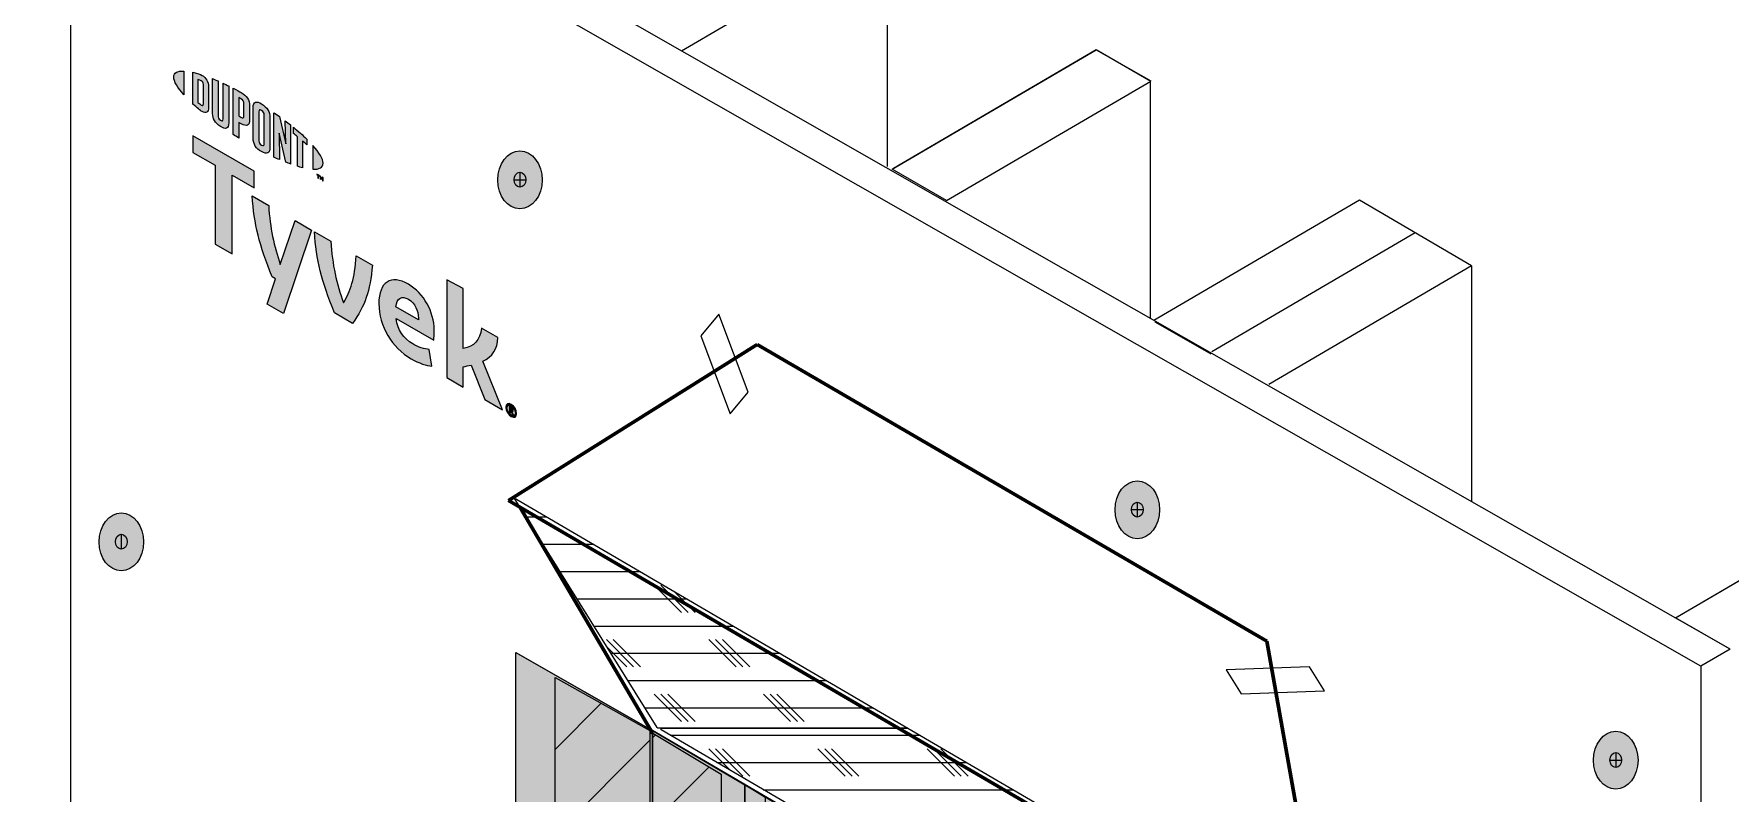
# Model space of a CAD drawing. Extents: x -1328 to 5679, y -4611 to 1603.
# Drawn here: x 374.8 to 654.5, y -1342.5 to -1217.3 of the extents above; entities that cross this region are included whole.
import ezdxf

# ---------------------------------------------------------------- set-up
doc = ezdxf.new("R2010")
doc.units = 0
doc.header["$MEASUREMENT"] = 0
doc.linetypes.add('AI-Linetype-22', pattern=[27.003948, 18.002632, -9.001316])
for name, color, linetype, lineweight in [('.ATI-HATCH', 7, 'Continuous', 0), ('G-ANNO-TTLB', 7, 'Continuous', 0), ('Layer 12', 7, 'Continuous', 0), ('TYVEK', 7, 'Continuous', 0), ('X-REF - TRACED', 7, 'Continuous', 0)]:
    doc.layers.add(name, color=color, linetype=linetype, lineweight=lineweight)
pattern_1 = [(45, (0, 0), (-7.071067, 7.07107), [])]

# ---------------------------------------------------------------- blocks, each defined once
blk = doc.blocks.new('Block_87')
at = {"layer": 'TYVEK', "true_color": 0x003b71, "transparency": 33554687}
h = blk.add_hatch(color=156, dxfattribs=at)
h.dxf.hatch_style = 2
edge = h.paths.add_edge_path()
edge.add_ellipse((454.95, -1241.35), major_axis=(0, 4.78), ratio=0.766948, start_angle=0, end_angle=360)
h = blk.add_hatch(color=156, dxfattribs=at)
h.dxf.hatch_style = 2
edge = h.paths.add_edge_path()
edge.add_ellipse((556.74, -1295.77), major_axis=(0, 4.78), ratio=0.766948, start_angle=0, end_angle=360)
h = blk.add_hatch(color=156, dxfattribs=at)
h.dxf.hatch_style = 2
edge = h.paths.add_edge_path()
edge.add_ellipse((389.23, -1301.08), major_axis=(0, 4.78), ratio=0.766948, start_angle=0, end_angle=360)
h = blk.add_hatch(color=156, dxfattribs=at)
h.dxf.hatch_style = 2
edge = h.paths.add_edge_path()
edge.add_ellipse((635.62, -1337.1), major_axis=(0, 4.78), ratio=0.766948, start_angle=0, end_angle=360)
at = {"layer": 'TYVEK', "color": 18, "lineweight": 25, "true_color": 0x080808}
for p, q in [((453.97, -1241.32), (455.92, -1241.32)), ((454.95, -1240.09), (454.95, -1242.56)), ((556.74, -1294.51), (556.74, -1296.97)), ((555.77, -1295.74), (557.71, -1295.74)), ((389.23, -1299.81), (389.23, -1302.28)), ((635.62, -1335.84), (635.62, -1338.31))]:
    blk.add_line(p, q, dxfattribs=at)
at = {"layer": 'TYVEK', "color": 18, "lineweight": 25, "true_color": 0x000000}
blk.add_line((634.64, -1337.07), (636.59, -1337.07), dxfattribs=at)
at = {"layer": 'TYVEK', "color": 33, "lineweight": 25, "true_color": 0xcc9966}
blk.add_lwpolyline([(635.1, -1332.74)], dxfattribs=at)
at = {"layer": 'TYVEK', "color": 18, "lineweight": 25, "true_color": 0x000000}
for centre, major_axis, ratio in [((454.95, -1241.35), (0, 4.78), 0.766948), ((556.74, -1295.77), (0, 4.78), 0.766948), ((389.23, -1301.08), (0, 4.78), 0.766948), ((635.62, -1337.1), (0, 4.78), 0.766948), ((635.62, -1337.07), (0, 1.23), 0.788846)]:
    blk.add_ellipse(centre, major_axis=major_axis, ratio=ratio, dxfattribs=at)
at = {"layer": 'TYVEK', "color": 18, "lineweight": 25, "true_color": 0x080808}
for centre in [(454.95, -1241.32), (556.74, -1295.74), (389.23, -1301.05)]:
    blk.add_ellipse(centre, major_axis=(0, 1.23), ratio=0.788846, dxfattribs=at)
blk = doc.blocks.new('Block_263')
at = {"layer": '.ATI-HATCH'}
for points, knots in [([(453.99, -1293.82), (453.99, -1293.82), (477.57, -1331.7), (477.57, -1331.7), (477.57, -1331.7), (477.71, -1331.78), (477.71, -1331.78), (477.71, -1331.78), (518.92, -1331.78), (518.92, -1331.78), (518.92, -1331.78), (453.99, -1293.82), (453.99, -1293.82)], [0, 0, 0, 0, 1, 1, 1, 2, 2, 2, 3, 3, 3, 4, 4, 4, 4]), ([(518.92, -1331.78), (518.92, -1331.78), (478.23, -1331.78), (478.23, -1331.78), (478.23, -1331.78), (478.23, -1332.09), (478.23, -1332.09), (478.23, -1332.09), (559.24, -1379.56), (559.24, -1379.56), (559.24, -1379.56), (559.82, -1379.56), (559.82, -1379.56), (559.82, -1379.56), (587.79, -1372.04), (587.79, -1372.04), (587.79, -1372.04), (518.92, -1331.78), (518.92, -1331.78)], [0, 0, 0, 0, 1, 1, 1, 2, 2, 2, 3, 3, 3, 4, 4, 4, 5, 5, 5, 6, 6, 6, 6])]:
    blk.add_open_spline(points, degree=3, knots=knots, dxfattribs=at)
at = {"layer": '.ATI-HATCH', "color": 8, "lineweight": 0, "true_color": 0x808080}
for points in [[(455.93, -1296.95), (455.93, -1296.95), (459.33, -1296.95), (459.33, -1296.95)], [(458.74, -1301.45), (458.74, -1301.45), (467.03, -1301.45), (467.03, -1301.45)], [(461.54, -1305.95), (461.54, -1305.95), (474.73, -1305.95), (474.73, -1305.95)], [(481.57, -1312.7), (481.57, -1312.7), (477.07, -1308.2), (477.07, -1308.2)], [(482.7, -1312.7), (482.7, -1312.7), (478.2, -1308.2), (478.2, -1308.2)], [(464.34, -1310.45), (464.34, -1310.45), (482.43, -1310.45), (482.43, -1310.45)], [(483.83, -1312.7), (483.83, -1312.7), (480.37, -1309.24), (480.37, -1309.24)], [(465.82, -1312.7), (465.82, -1312.7), (465.61, -1312.49), (465.61, -1312.49)], [(467.14, -1314.95), (467.14, -1314.95), (490.13, -1314.95), (490.13, -1314.95)], [(473.7, -1321.7), (473.7, -1321.7), (469.2, -1317.2), (469.2, -1317.2)], [(472.57, -1321.7), (472.57, -1321.7), (469.33, -1318.46), (469.33, -1318.46)], [(469.95, -1319.45), (469.95, -1319.45), (497.83, -1319.45), (497.83, -1319.45)], [(474.82, -1321.7), (474.82, -1321.7), (470.32, -1317.2), (470.32, -1317.2)], [(490.58, -1321.7), (490.58, -1321.7), (486.08, -1317.2), (486.08, -1317.2)], [(491.7, -1321.7), (491.7, -1321.7), (487.2, -1317.2), (487.2, -1317.2)], [(492.83, -1321.7), (492.83, -1321.7), (488.33, -1317.2), (488.33, -1317.2)], [(472.75, -1323.95), (472.75, -1323.95), (505.53, -1323.95), (505.53, -1323.95)], [(481.57, -1330.7), (481.57, -1330.7), (477.07, -1326.2), (477.07, -1326.2)], [(482.7, -1330.7), (482.7, -1330.7), (478.2, -1326.2), (478.2, -1326.2)], [(483.83, -1330.7), (483.83, -1330.7), (479.32, -1326.2), (479.32, -1326.2)], [(499.58, -1330.7), (499.58, -1330.7), (495.08, -1326.2), (495.08, -1326.2)], [(500.7, -1330.7), (500.7, -1330.7), (496.2, -1326.2), (496.2, -1326.2)], [(501.83, -1330.7), (501.83, -1330.7), (497.33, -1326.2), (497.33, -1326.2)], [(475.55, -1328.45), (475.55, -1328.45), (513.23, -1328.45), (513.23, -1328.45)], [(479.72, -1332.95), (479.72, -1332.95), (520.93, -1332.95), (520.93, -1332.95)], [(489.64, -1338.77), (489.64, -1338.77), (486.08, -1335.2), (486.08, -1335.2)], [(491.7, -1339.71), (491.7, -1339.71), (487.2, -1335.2), (487.2, -1335.2)], [(492.83, -1339.71), (492.83, -1339.71), (488.33, -1335.2), (488.33, -1335.2)], [(508.58, -1339.71), (508.58, -1339.71), (504.08, -1335.2), (504.08, -1335.2)], [(509.7, -1339.71), (509.7, -1339.71), (505.2, -1335.2), (505.2, -1335.2)], [(510.83, -1339.71), (510.83, -1339.71), (506.33, -1335.2), (506.33, -1335.2)], [(526.58, -1339.71), (526.58, -1339.71), (522.08, -1335.2), (522.08, -1335.2)], [(527.71, -1339.71), (527.71, -1339.71), (523.21, -1335.2), (523.21, -1335.2)], [(528.83, -1339.71), (528.83, -1339.71), (524.33, -1335.2), (524.33, -1335.2)], [(487.4, -1337.46), (487.4, -1337.46), (528.63, -1337.46), (528.63, -1337.46)], [(495.07, -1341.96), (495.07, -1341.96), (536.33, -1341.96), (536.33, -1341.96)], [(517.58, -1348.71), (517.58, -1348.71), (513.08, -1344.21), (513.08, -1344.21)], [(518.71, -1348.71), (518.71, -1348.71), (514.2, -1344.21), (514.2, -1344.21)], [(519.83, -1348.71), (519.83, -1348.71), (515.33, -1344.21), (515.33, -1344.21)], [(535.58, -1348.71), (535.58, -1348.71), (531.08, -1344.21), (531.08, -1344.21)], [(536.71, -1348.71), (536.71, -1348.71), (532.21, -1344.21), (532.21, -1344.21)], [(537.83, -1348.71), (537.83, -1348.71), (533.33, -1344.21), (533.33, -1344.21)], [(502.75, -1346.46), (502.75, -1346.46), (544.03, -1346.46), (544.03, -1346.46)], [(510.43, -1350.96), (510.43, -1350.96), (551.73, -1350.96), (551.73, -1350.96)], [(526.58, -1357.71), (526.58, -1357.71), (522.08, -1353.21), (522.08, -1353.21)], [(527.71, -1357.71), (527.71, -1357.71), (523.21, -1353.21), (523.21, -1353.21)], [(528.83, -1357.71), (528.83, -1357.71), (524.33, -1353.21), (524.33, -1353.21)], [(544.58, -1357.71), (544.58, -1357.71), (540.08, -1353.21), (540.08, -1353.21)], [(545.71, -1357.71), (545.71, -1357.71), (541.21, -1353.21), (541.21, -1353.21)], [(546.83, -1357.71), (546.83, -1357.71), (542.33, -1353.21), (542.33, -1353.21)], [(518.11, -1355.46), (518.11, -1355.46), (559.43, -1355.46), (559.43, -1355.46)], [(562.59, -1357.71), (562.59, -1357.71), (561.62, -1356.74), (561.62, -1356.74)], [(525.79, -1359.96), (525.79, -1359.96), (567.12, -1359.96), (567.12, -1359.96)], [(533.13, -1364.26), (533.13, -1364.26), (531.08, -1362.21), (531.08, -1362.21)], [(535.85, -1365.85), (535.85, -1365.85), (532.21, -1362.21), (532.21, -1362.21)], [(537.83, -1366.71), (537.83, -1366.71), (533.33, -1362.21), (533.33, -1362.21)], [(533.47, -1364.46), (533.47, -1364.46), (574.82, -1364.46), (574.82, -1364.46)], [(553.59, -1366.71), (553.59, -1366.71), (549.08, -1362.21), (549.08, -1362.21)], [(554.71, -1366.71), (554.71, -1366.71), (550.21, -1362.21), (550.21, -1362.21)], [(555.84, -1366.71), (555.84, -1366.71), (551.34, -1362.21), (551.34, -1362.21)], [(571.59, -1366.71), (571.59, -1366.71), (567.09, -1362.21), (567.09, -1362.21)], [(572.71, -1366.71), (572.71, -1366.71), (568.21, -1362.21), (568.21, -1362.21)], [(573.84, -1366.71), (573.84, -1366.71), (569.34, -1362.21), (569.34, -1362.21)], [(541.15, -1368.96), (541.15, -1368.96), (582.52, -1368.96), (582.52, -1368.96)], [(562.59, -1375.71), (562.59, -1375.71), (558.09, -1371.21), (558.09, -1371.21)], [(563.71, -1375.71), (563.71, -1375.71), (559.21, -1371.21), (559.21, -1371.21)], [(564.84, -1375.71), (564.84, -1375.71), (560.34, -1371.21), (560.34, -1371.21)], [(579.22, -1374.34), (579.22, -1374.34), (576.09, -1371.21), (576.09, -1371.21)], [(580.11, -1374.11), (580.11, -1374.11), (577.21, -1371.21), (577.21, -1371.21)], [(581, -1373.87), (581, -1373.87), (578.34, -1371.21), (578.34, -1371.21)], [(548.83, -1373.46), (548.83, -1373.46), (582.51, -1373.46), (582.51, -1373.46)], [(556.51, -1377.96), (556.51, -1377.96), (565.76, -1377.96), (565.76, -1377.96)]]:
    blk.add_open_spline(points, degree=3, dxfattribs=at)
blk = doc.blocks.new('Block_478')
at = {"layer": 'X-REF - TRACED', "true_color": 0x848484, "transparency": 33554687}
h = blk.add_hatch(color=252, dxfattribs=at)
h.dxf.hatch_style = 2
edge = h.paths.add_edge_path()
edge.add_spline(control_points=[(397.88, -1224.37), (397.88, -1225.09), (398.49, -1226.12), (399.56, -1227.32), (399.56, -1227.32), (399.56, -1223.38), (399.56, -1223.38), (398.49, -1223.34), (397.88, -1223.66), (397.88, -1224.37)], knot_values=[0, 0, 0, 0, 1, 1, 1, 2, 2, 2, 3, 3, 3, 3], degree=3, periodic=0)
h = blk.add_hatch(color=252, dxfattribs=at)
h.dxf.hatch_style = 2
edge = h.paths.add_edge_path()
edge.add_spline(control_points=[(402.76, -1228.8), (402.76, -1229.11), (402.6, -1229.11), (402.42, -1229.01), (402.27, -1228.92), (402.04, -1228.73), (401.85, -1228.56), (401.85, -1228.56), (401.85, -1224.79), (401.85, -1224.79), (402.04, -1224.84), (402.27, -1224.91), (402.42, -1225), (402.6, -1225.11), (402.76, -1225.3), (402.76, -1225.6), (402.76, -1225.6), (402.76, -1228.8), (402.76, -1228.8)], knot_values=[0, 0, 0, 0, 1, 1, 1, 2, 2, 2, 3, 3, 3, 4, 4, 4, 5, 5, 5, 6, 6, 6, 6], degree=3, periodic=0)
edge = h.paths.add_edge_path()
edge.add_spline(control_points=[(402.54, -1224.09), (402.24, -1223.91), (401.81, -1223.77), (401.03, -1223.59), (401.03, -1223.59), (401.03, -1228.82), (401.03, -1228.82), (401.72, -1229.45), (402.24, -1229.89), (402.54, -1230.06), (403.23, -1230.46), (403.61, -1230.2), (403.61, -1229.43), (403.61, -1229.43), (403.61, -1225.96), (403.61, -1225.96), (403.61, -1225.19), (403.23, -1224.48), (402.54, -1224.09)], knot_values=[0, 0, 0, 0, 1, 1, 1, 2, 2, 2, 3, 3, 3, 4, 4, 4, 5, 5, 5, 6, 6, 6, 6], degree=3, periodic=0)
h = blk.add_hatch(color=252, dxfattribs=at)
h.dxf.hatch_style = 2
edge = h.paths.add_edge_path()
edge.add_spline(control_points=[(406.01, -1231.29), (406.01, -1231.59), (405.92, -1231.73), (405.59, -1231.49), (405.26, -1231.26), (405.18, -1231.05), (405.18, -1230.7), (405.18, -1230.7), (405.18, -1225.01), (405.18, -1225.01), (404.96, -1224.91), (404.48, -1224.71), (404.28, -1224.63), (404.28, -1224.63), (404.28, -1230.38), (404.28, -1230.38), (404.28, -1231.3), (404.67, -1231.88), (405.59, -1232.53), (406.43, -1233.13), (406.94, -1232.94), (406.94, -1231.92), (406.94, -1231.92), (406.94, -1225.84), (406.94, -1225.84), (406.77, -1225.75), (406.19, -1225.48), (406.01, -1225.39), (406.01, -1225.39), (406.01, -1231.29), (406.01, -1231.29)], knot_values=[0, 0, 0, 0, 1, 1, 1, 2, 2, 2, 3, 3, 3, 4, 4, 4, 5, 5, 5, 6, 6, 6, 7, 7, 7, 8, 8, 8, 9, 9, 9, 10, 10, 10, 10], degree=3, periodic=0)
h = blk.add_hatch(color=252, dxfattribs=at)
h.dxf.hatch_style = 2
edge = h.paths.add_edge_path()
edge.add_spline(control_points=[(409.43, -1230.76), (409.43, -1231.09), (409.32, -1231.2), (408.94, -1230.98), (408.94, -1230.98), (408.61, -1230.79), (408.61, -1230.79), (408.61, -1230.79), (408.61, -1227.77), (408.61, -1227.77), (408.76, -1227.85), (408.84, -1227.89), (408.93, -1227.94), (409.34, -1228.18), (409.43, -1228.41), (409.43, -1228.75), (409.43, -1228.75), (409.43, -1230.76), (409.43, -1230.76)], knot_values=[0, 0, 0, 0, 1, 1, 1, 2, 2, 2, 3, 3, 3, 4, 4, 4, 5, 5, 5, 6, 6, 6, 6], degree=3, periodic=0)
edge = h.paths.add_edge_path()
edge.add_spline(control_points=[(408.98, -1226.91), (408.82, -1226.81), (408.22, -1226.49), (407.68, -1226.21), (407.68, -1226.21), (407.68, -1233.87), (407.68, -1233.87), (407.86, -1233.99), (408.35, -1234.3), (408.61, -1234.46), (408.61, -1234.46), (408.61, -1231.86), (408.61, -1231.86), (408.61, -1231.86), (408.98, -1232.07), (408.98, -1232.07), (409.96, -1232.63), (410.37, -1232.36), (410.37, -1231.39), (410.37, -1231.39), (410.37, -1229.14), (410.37, -1229.14), (410.37, -1228.18), (409.91, -1227.44), (408.98, -1226.91)], knot_values=[0, 0, 0, 0, 1, 1, 1, 2, 2, 2, 3, 3, 3, 4, 4, 4, 5, 5, 5, 6, 6, 6, 7, 7, 7, 8, 8, 8, 8], degree=3, periodic=0)
h = blk.add_hatch(color=252, dxfattribs=at)
h.dxf.hatch_style = 2
edge = h.paths.add_edge_path()
edge.add_spline(control_points=[(412.78, -1235.37), (412.78, -1235.67), (412.69, -1235.78), (412.36, -1235.6), (412.01, -1235.41), (411.92, -1235.19), (411.92, -1234.88), (411.92, -1234.88), (411.92, -1230.11), (411.92, -1230.11), (411.92, -1229.79), (412.01, -1229.67), (412.36, -1229.88), (412.69, -1230.08), (412.78, -1230.3), (412.78, -1230.6), (412.78, -1230.6), (412.78, -1235.37), (412.78, -1235.37)], knot_values=[0, 0, 0, 0, 1, 1, 1, 2, 2, 2, 3, 3, 3, 4, 4, 4, 5, 5, 5, 6, 6, 6, 6], degree=3, periodic=0)
edge = h.paths.add_edge_path()
edge.add_spline(control_points=[(412.36, -1228.81), (411.49, -1228.26), (410.97, -1228.4), (410.97, -1229.41), (410.97, -1229.41), (410.97, -1234.42), (410.97, -1234.42), (410.97, -1235.48), (411.44, -1236.19), (412.36, -1236.67), (413.25, -1237.15), (413.72, -1237.03), (413.72, -1235.9), (413.72, -1235.9), (413.72, -1231.12), (413.72, -1231.12), (413.72, -1230.04), (413.3, -1229.41), (412.36, -1228.81)], knot_values=[0, 0, 0, 0, 1, 1, 1, 2, 2, 2, 3, 3, 3, 4, 4, 4, 5, 5, 5, 6, 6, 6, 6], degree=3, periodic=0)
h = blk.add_hatch(color=252, dxfattribs=at)
h.dxf.hatch_style = 2
edge = h.paths.add_edge_path()
edge.add_spline(control_points=[(416.33, -1235.37), (416.33, -1235.37), (415.29, -1230.88), (415.29, -1230.88), (415, -1230.67), (414.66, -1230.43), (414.4, -1230.25), (414.4, -1230.25), (414.4, -1237.59), (414.4, -1237.59), (414.58, -1237.68), (415.06, -1237.89), (415.3, -1238), (415.3, -1238), (415.23, -1233.63), (415.23, -1233.63), (415.23, -1233.63), (416.33, -1238.42), (416.33, -1238.42), (416.56, -1238.51), (416.9, -1238.64), (417.13, -1238.72), (417.13, -1238.72), (417.13, -1232.27), (417.13, -1232.27), (416.89, -1232.08), (416.47, -1231.75), (416.26, -1231.6), (416.26, -1231.6), (416.33, -1235.37), (416.33, -1235.37)], knot_values=[0, 0, 0, 0, 1, 1, 1, 2, 2, 2, 3, 3, 3, 4, 4, 4, 5, 5, 5, 6, 6, 6, 7, 7, 7, 8, 8, 8, 9, 9, 9, 10, 10, 10, 10], degree=3, periodic=0)
h = blk.add_hatch(color=252, dxfattribs=at)
h.dxf.hatch_style = 2
edge = h.paths.add_edge_path()
edge.add_spline(control_points=[(417.59, -1233.67), (417.82, -1233.85), (418.05, -1234.03), (418.28, -1234.22), (418.28, -1234.22), (418.28, -1239.1), (418.28, -1239.1), (418.48, -1239.16), (418.86, -1239.27), (419.12, -1239.33), (419.12, -1239.33), (419.12, -1234.93), (419.12, -1234.93), (419.36, -1235.15), (419.59, -1235.35), (419.8, -1235.54), (419.8, -1235.54), (419.8, -1234.6), (419.8, -1234.6), (419.14, -1233.95), (418.42, -1233.32), (417.59, -1232.64), (417.59, -1232.64), (417.59, -1233.67), (417.59, -1233.67)], knot_values=[0, 0, 0, 0, 1, 1, 1, 2, 2, 2, 3, 3, 3, 4, 4, 4, 5, 5, 5, 6, 6, 6, 7, 7, 7, 8, 8, 8, 8], degree=3, periodic=0)
h = blk.add_hatch(color=252, dxfattribs=at)
h.dxf.hatch_style = 2
edge = h.paths.add_edge_path()
edge.add_spline(control_points=[(422.49, -1238.58), (422.49, -1239.3), (421.87, -1239.62), (420.81, -1239.59), (420.81, -1239.59), (420.81, -1235.65), (420.81, -1235.65), (421.87, -1236.84), (422.49, -1237.86), (422.49, -1238.58)], knot_values=[0, 0, 0, 0, 1, 1, 1, 2, 2, 2, 3, 3, 3, 3], degree=3, periodic=0)
h = blk.add_hatch(color=252, dxfattribs=at)
h.dxf.hatch_style = 2
edge = h.paths.add_edge_path()
edge.add_spline(control_points=[(421.99, -1240.66), (421.99, -1240.66), (422.09, -1240.72), (422.09, -1240.72), (422.09, -1240.72), (422.24, -1241.08), (422.24, -1241.08), (422.24, -1241.08), (422.39, -1240.9), (422.39, -1240.9), (422.39, -1240.9), (422.49, -1240.95), (422.49, -1240.95), (422.49, -1240.95), (422.49, -1241.52), (422.49, -1241.52), (422.49, -1241.52), (422.39, -1241.47), (422.39, -1241.47), (422.39, -1241.47), (422.39, -1241.06), (422.39, -1241.06), (422.39, -1241.06), (422.24, -1241.25), (422.24, -1241.25), (422.24, -1241.25), (422.23, -1241.24), (422.23, -1241.24), (422.23, -1241.24), (422.08, -1240.88), (422.08, -1240.88), (422.08, -1240.88), (422.08, -1241.29), (422.08, -1241.29), (422.08, -1241.29), (421.99, -1241.23), (421.99, -1241.23), (421.99, -1241.23), (421.99, -1240.66), (421.99, -1240.66)], knot_values=[0, 0, 0, 0, 1, 1, 1, 2, 2, 2, 3, 3, 3, 4, 4, 4, 5, 5, 5, 6, 6, 6, 7, 7, 7, 8, 8, 8, 9, 9, 9, 10, 10, 10, 11, 11, 11, 12, 12, 12, 13, 13, 13, 13], degree=3, periodic=0)
edge = h.paths.add_edge_path()
edge.add_spline(control_points=[(421.63, -1240.56), (421.63, -1240.56), (421.48, -1240.47), (421.48, -1240.47), (421.48, -1240.47), (421.48, -1240.37), (421.48, -1240.37), (421.48, -1240.37), (421.88, -1240.6), (421.88, -1240.6), (421.88, -1240.6), (421.88, -1240.7), (421.88, -1240.7), (421.88, -1240.7), (421.73, -1240.61), (421.73, -1240.61), (421.73, -1240.61), (421.73, -1241.08), (421.73, -1241.08), (421.73, -1241.08), (421.63, -1241.03), (421.63, -1241.03), (421.63, -1241.03), (421.63, -1240.56), (421.63, -1240.56)], knot_values=[0, 0, 0, 0, 1, 1, 1, 2, 2, 2, 3, 3, 3, 4, 4, 4, 5, 5, 5, 6, 6, 6, 7, 7, 7, 8, 8, 8, 8], degree=3, periodic=0)
at = {"layer": 'X-REF - TRACED'}
for points, knots in [([(397.88, -1224.37), (397.88, -1225.09), (398.49, -1226.12), (399.56, -1227.32), (399.56, -1227.32), (399.56, -1223.38), (399.56, -1223.38), (398.49, -1223.34), (397.88, -1223.66), (397.88, -1224.37)], [0, 0, 0, 0, 1, 1, 1, 2, 2, 2, 3, 3, 3, 3]), ([(402.54, -1224.09), (402.24, -1223.91), (401.81, -1223.77), (401.03, -1223.59), (401.03, -1223.59), (401.03, -1228.82), (401.03, -1228.82), (401.72, -1229.45), (402.24, -1229.89), (402.54, -1230.06), (403.23, -1230.46), (403.61, -1230.2), (403.61, -1229.43), (403.61, -1229.43), (403.61, -1225.96), (403.61, -1225.96), (403.61, -1225.19), (403.23, -1224.48), (402.54, -1224.09)], [0, 0, 0, 0, 1, 1, 1, 2, 2, 2, 3, 3, 3, 4, 4, 4, 5, 5, 5, 6, 6, 6, 6]), ([(402.76, -1228.8), (402.76, -1229.11), (402.6, -1229.11), (402.42, -1229.01), (402.27, -1228.92), (402.04, -1228.73), (401.85, -1228.56), (401.85, -1228.56), (401.85, -1224.79), (401.85, -1224.79), (402.04, -1224.84), (402.27, -1224.91), (402.42, -1225), (402.6, -1225.11), (402.76, -1225.3), (402.76, -1225.6), (402.76, -1225.6), (402.76, -1228.8), (402.76, -1228.8)], [0, 0, 0, 0, 1, 1, 1, 2, 2, 2, 3, 3, 3, 4, 4, 4, 5, 5, 5, 6, 6, 6, 6]), ([(406.01, -1231.29), (406.01, -1231.59), (405.92, -1231.73), (405.59, -1231.49), (405.26, -1231.26), (405.18, -1231.05), (405.18, -1230.7), (405.18, -1230.7), (405.18, -1225.01), (405.18, -1225.01), (404.96, -1224.91), (404.48, -1224.71), (404.28, -1224.63), (404.28, -1224.63), (404.28, -1230.38), (404.28, -1230.38), (404.28, -1231.3), (404.67, -1231.88), (405.59, -1232.53), (406.43, -1233.13), (406.94, -1232.94), (406.94, -1231.92), (406.94, -1231.92), (406.94, -1225.84), (406.94, -1225.84), (406.77, -1225.75), (406.19, -1225.48), (406.01, -1225.39), (406.01, -1225.39), (406.01, -1231.29), (406.01, -1231.29)], [0, 0, 0, 0, 1, 1, 1, 2, 2, 2, 3, 3, 3, 4, 4, 4, 5, 5, 5, 6, 6, 6, 7, 7, 7, 8, 8, 8, 9, 9, 9, 10, 10, 10, 10]), ([(408.98, -1226.91), (408.82, -1226.81), (408.22, -1226.49), (407.68, -1226.21), (407.68, -1226.21), (407.68, -1233.87), (407.68, -1233.87), (407.86, -1233.99), (408.35, -1234.3), (408.61, -1234.46), (408.61, -1234.46), (408.61, -1231.86), (408.61, -1231.86), (408.61, -1231.86), (408.98, -1232.07), (408.98, -1232.07), (409.96, -1232.63), (410.37, -1232.36), (410.37, -1231.39), (410.37, -1231.39), (410.37, -1229.14), (410.37, -1229.14), (410.37, -1228.18), (409.91, -1227.44), (408.98, -1226.91)], [0, 0, 0, 0, 1, 1, 1, 2, 2, 2, 3, 3, 3, 4, 4, 4, 5, 5, 5, 6, 6, 6, 7, 7, 7, 8, 8, 8, 8]), ([(409.43, -1230.76), (409.43, -1231.09), (409.32, -1231.2), (408.94, -1230.98), (408.94, -1230.98), (408.61, -1230.79), (408.61, -1230.79), (408.61, -1230.79), (408.61, -1227.77), (408.61, -1227.77), (408.76, -1227.85), (408.84, -1227.89), (408.93, -1227.94), (409.34, -1228.18), (409.43, -1228.41), (409.43, -1228.75), (409.43, -1228.75), (409.43, -1230.76), (409.43, -1230.76)], [0, 0, 0, 0, 1, 1, 1, 2, 2, 2, 3, 3, 3, 4, 4, 4, 5, 5, 5, 6, 6, 6, 6]), ([(412.36, -1228.81), (411.49, -1228.26), (410.97, -1228.4), (410.97, -1229.41), (410.97, -1229.41), (410.97, -1234.42), (410.97, -1234.42), (410.97, -1235.48), (411.44, -1236.19), (412.36, -1236.67), (413.25, -1237.15), (413.72, -1237.03), (413.72, -1235.9), (413.72, -1235.9), (413.72, -1231.12), (413.72, -1231.12), (413.72, -1230.04), (413.3, -1229.41), (412.36, -1228.81)], [0, 0, 0, 0, 1, 1, 1, 2, 2, 2, 3, 3, 3, 4, 4, 4, 5, 5, 5, 6, 6, 6, 6]), ([(412.78, -1235.37), (412.78, -1235.67), (412.69, -1235.78), (412.36, -1235.6), (412.01, -1235.41), (411.92, -1235.19), (411.92, -1234.88), (411.92, -1234.88), (411.92, -1230.11), (411.92, -1230.11), (411.92, -1229.79), (412.01, -1229.67), (412.36, -1229.88), (412.69, -1230.08), (412.78, -1230.3), (412.78, -1230.6), (412.78, -1230.6), (412.78, -1235.37), (412.78, -1235.37)], [0, 0, 0, 0, 1, 1, 1, 2, 2, 2, 3, 3, 3, 4, 4, 4, 5, 5, 5, 6, 6, 6, 6]), ([(416.33, -1235.37), (416.33, -1235.37), (415.29, -1230.88), (415.29, -1230.88), (415, -1230.67), (414.66, -1230.43), (414.4, -1230.25), (414.4, -1230.25), (414.4, -1237.59), (414.4, -1237.59), (414.58, -1237.68), (415.06, -1237.89), (415.3, -1238), (415.3, -1238), (415.23, -1233.63), (415.23, -1233.63), (415.23, -1233.63), (416.33, -1238.42), (416.33, -1238.42), (416.56, -1238.51), (416.9, -1238.64), (417.13, -1238.72), (417.13, -1238.72), (417.13, -1232.27), (417.13, -1232.27), (416.89, -1232.08), (416.47, -1231.75), (416.26, -1231.6), (416.26, -1231.6), (416.33, -1235.37), (416.33, -1235.37)], [0, 0, 0, 0, 1, 1, 1, 2, 2, 2, 3, 3, 3, 4, 4, 4, 5, 5, 5, 6, 6, 6, 7, 7, 7, 8, 8, 8, 9, 9, 9, 10, 10, 10, 10]), ([(417.59, -1233.67), (417.82, -1233.85), (418.05, -1234.03), (418.28, -1234.22), (418.28, -1234.22), (418.28, -1239.1), (418.28, -1239.1), (418.48, -1239.16), (418.86, -1239.27), (419.12, -1239.33), (419.12, -1239.33), (419.12, -1234.93), (419.12, -1234.93), (419.36, -1235.15), (419.59, -1235.35), (419.8, -1235.54), (419.8, -1235.54), (419.8, -1234.6), (419.8, -1234.6), (419.14, -1233.95), (418.42, -1233.32), (417.59, -1232.64), (417.59, -1232.64), (417.59, -1233.67), (417.59, -1233.67)], [0, 0, 0, 0, 1, 1, 1, 2, 2, 2, 3, 3, 3, 4, 4, 4, 5, 5, 5, 6, 6, 6, 7, 7, 7, 8, 8, 8, 8]), ([(422.49, -1238.58), (422.49, -1239.3), (421.87, -1239.62), (420.81, -1239.59), (420.81, -1239.59), (420.81, -1235.65), (420.81, -1235.65), (421.87, -1236.84), (422.49, -1237.86), (422.49, -1238.58)], [0, 0, 0, 0, 1, 1, 1, 2, 2, 2, 3, 3, 3, 3]), ([(421.63, -1240.56), (421.63, -1240.56), (421.48, -1240.47), (421.48, -1240.47), (421.48, -1240.47), (421.48, -1240.37), (421.48, -1240.37), (421.48, -1240.37), (421.88, -1240.6), (421.88, -1240.6), (421.88, -1240.6), (421.88, -1240.7), (421.88, -1240.7), (421.88, -1240.7), (421.73, -1240.61), (421.73, -1240.61), (421.73, -1240.61), (421.73, -1241.08), (421.73, -1241.08), (421.73, -1241.08), (421.63, -1241.03), (421.63, -1241.03), (421.63, -1241.03), (421.63, -1240.56), (421.63, -1240.56)], [0, 0, 0, 0, 1, 1, 1, 2, 2, 2, 3, 3, 3, 4, 4, 4, 5, 5, 5, 6, 6, 6, 7, 7, 7, 8, 8, 8, 8]), ([(421.99, -1240.66), (421.99, -1240.66), (422.09, -1240.72), (422.09, -1240.72), (422.09, -1240.72), (422.24, -1241.08), (422.24, -1241.08), (422.24, -1241.08), (422.39, -1240.9), (422.39, -1240.9), (422.39, -1240.9), (422.49, -1240.95), (422.49, -1240.95), (422.49, -1240.95), (422.49, -1241.52), (422.49, -1241.52), (422.49, -1241.52), (422.39, -1241.47), (422.39, -1241.47), (422.39, -1241.47), (422.39, -1241.06), (422.39, -1241.06), (422.39, -1241.06), (422.24, -1241.25), (422.24, -1241.25), (422.24, -1241.25), (422.23, -1241.24), (422.23, -1241.24), (422.23, -1241.24), (422.08, -1240.88), (422.08, -1240.88), (422.08, -1240.88), (422.08, -1241.29), (422.08, -1241.29), (422.08, -1241.29), (421.99, -1241.23), (421.99, -1241.23), (421.99, -1241.23), (421.99, -1240.66), (421.99, -1240.66)], [0, 0, 0, 0, 1, 1, 1, 2, 2, 2, 3, 3, 3, 4, 4, 4, 5, 5, 5, 6, 6, 6, 7, 7, 7, 8, 8, 8, 9, 9, 9, 10, 10, 10, 11, 11, 11, 12, 12, 12, 13, 13, 13, 13])]:
    blk.add_open_spline(points, degree=3, knots=knots, dxfattribs=at)
blk = doc.blocks.new('Block_482')
at = {"layer": 'X-REF - TRACED', "true_color": 0x848484, "transparency": 33554687}
h = blk.add_hatch(color=252, dxfattribs=at)
h.dxf.hatch_style = 2
h.paths.add_polyline_path([(411.14, -1239.91), (401.03, -1234.07), (401.03, -1236.82), (404.68, -1238.92), (404.68, -1251.92), (407.49, -1253.54), (407.49, -1240.54), (411.14, -1242.65)])
h = blk.add_hatch(color=252, dxfattribs=at)
h.dxf.hatch_style = 2
edge = h.paths.add_edge_path()
edge.add_spline(control_points=[(427.93, -1253.85), (427.75, -1257.59), (427, -1259.77), (425.85, -1261.64), (424.73, -1258.46), (424, -1255.43), (423.79, -1251.46), (423.79, -1251.46), (421.06, -1249.89), (421.06, -1249.89), (421.36, -1254.58), (422.24, -1257.99), (424.36, -1263.28), (424.36, -1263.28), (427.36, -1265.01), (427.36, -1265.01), (429.4, -1262.12), (430.24, -1259.71), (430.63, -1255.41), (430.63, -1255.41), (427.93, -1253.85), (427.93, -1253.85)], knot_values=[0, 0, 0, 0, 1, 1, 1, 2, 2, 2, 3, 3, 3, 4, 4, 4, 5, 5, 5, 6, 6, 6, 7, 7, 7, 7], degree=3, periodic=0)
h = blk.add_hatch(color=252, dxfattribs=at)
h.dxf.hatch_style = 2
edge = h.paths.add_edge_path()
edge.add_spline(control_points=[(434.5, -1262.3), (434.5, -1262.3), (438.22, -1264.45), (438.22, -1264.45), (438.22, -1264.45), (438.22, -1264.18), (438.22, -1264.18), (438.22, -1262.92), (437.63, -1261.66), (436.56, -1261.04), (435.42, -1260.38), (434.67, -1260.87), (434.5, -1262.3)], knot_values=[0, 0, 0, 0, 1, 1, 1, 2, 2, 2, 3, 3, 3, 4, 4, 4, 4], degree=3, periodic=0)
edge = h.paths.add_edge_path()
edge.add_spline(control_points=[(440.44, -1272.07), (439.58, -1272.02), (438.3, -1271.6), (437.01, -1270.85), (433.85, -1269.03), (431.69, -1265.49), (431.69, -1261.76), (431.69, -1258.18), (433.67, -1256.9), (436.56, -1258.56), (439.12, -1260.05), (440.81, -1263.11), (440.81, -1266.12), (440.81, -1266.8), (440.77, -1267.36), (440.73, -1267.79), (440.73, -1267.79), (434.54, -1264.21), (434.54, -1264.21), (434.79, -1266.16), (435.71, -1267.5), (437.28, -1268.4), (438.24, -1268.96), (439.16, -1269.24), (440.01, -1269.32), (440.01, -1269.32), (440.44, -1272.07), (440.44, -1272.07)], knot_values=[0, 0, 0, 0, 1, 1, 1, 2, 2, 2, 3, 3, 3, 4, 4, 4, 5, 5, 5, 6, 6, 6, 7, 7, 7, 8, 8, 8, 9, 9, 9, 9], degree=3, periodic=0)
h = blk.add_hatch(color=252, dxfattribs=at)
h.dxf.hatch_style = 2
edge = h.paths.add_edge_path()
edge.add_spline(control_points=[(448.83, -1271.27), (448.83, -1271.27), (452.09, -1279.29), (452.09, -1279.29), (452.09, -1279.29), (449.15, -1277.59), (449.15, -1277.59), (449.15, -1277.59), (446.89, -1271.91), (446.89, -1271.91), (446.48, -1272), (446.05, -1272.09), (445.58, -1272.16), (445.58, -1272.16), (445.58, -1275.53), (445.58, -1275.53), (445.58, -1275.53), (442.87, -1273.97), (442.87, -1273.97), (442.87, -1273.97), (442.87, -1257.85), (442.87, -1257.85), (442.87, -1257.85), (445.58, -1259.25), (445.58, -1259.25), (445.58, -1259.25), (445.58, -1269.17), (445.58, -1269.17), (447.42, -1268.86), (448.32, -1267.81), (448.64, -1265.81), (448.64, -1265.81), (451.32, -1267.36), (451.32, -1267.36), (451.27, -1269.26), (450.4, -1270.49), (448.83, -1271.27)], knot_values=[0, 0, 0, 0, 1, 1, 1, 2, 2, 2, 3, 3, 3, 4, 4, 4, 5, 5, 5, 6, 6, 6, 7, 7, 7, 8, 8, 8, 9, 9, 9, 10, 10, 10, 11, 11, 11, 12, 12, 12, 12], degree=3, periodic=0)
at = {"layer": 'X-REF - TRACED'}
blk.add_lwpolyline([(411.14, -1239.91), (401.03, -1234.07), (401.03, -1236.82), (404.68, -1238.92), (404.68, -1251.92), (407.49, -1253.54), (407.49, -1240.54), (411.14, -1242.65)], close=True, dxfattribs=at)
for points, knots in [([(427.93, -1253.85), (427.75, -1257.59), (427, -1259.77), (425.85, -1261.64), (424.73, -1258.46), (424, -1255.43), (423.79, -1251.46), (423.79, -1251.46), (421.06, -1249.89), (421.06, -1249.89), (421.36, -1254.58), (422.24, -1257.99), (424.36, -1263.28), (424.36, -1263.28), (427.36, -1265.01), (427.36, -1265.01), (429.4, -1262.12), (430.24, -1259.71), (430.63, -1255.41), (430.63, -1255.41), (427.93, -1253.85), (427.93, -1253.85)], [0, 0, 0, 0, 1, 1, 1, 2, 2, 2, 3, 3, 3, 4, 4, 4, 5, 5, 5, 6, 6, 6, 7, 7, 7, 7]), ([(440.44, -1272.07), (439.58, -1272.02), (438.3, -1271.6), (437.01, -1270.85), (433.85, -1269.03), (431.69, -1265.49), (431.69, -1261.76), (431.69, -1258.18), (433.67, -1256.9), (436.56, -1258.56), (439.12, -1260.05), (440.81, -1263.11), (440.81, -1266.12), (440.81, -1266.8), (440.77, -1267.36), (440.73, -1267.79), (440.73, -1267.79), (434.54, -1264.21), (434.54, -1264.21), (434.79, -1266.16), (435.71, -1267.5), (437.28, -1268.4), (438.24, -1268.96), (439.16, -1269.24), (440.01, -1269.32), (440.01, -1269.32), (440.44, -1272.07), (440.44, -1272.07)], [0, 0, 0, 0, 1, 1, 1, 2, 2, 2, 3, 3, 3, 4, 4, 4, 5, 5, 5, 6, 6, 6, 7, 7, 7, 8, 8, 8, 9, 9, 9, 9]), ([(448.83, -1271.27), (448.83, -1271.27), (452.09, -1279.29), (452.09, -1279.29), (452.09, -1279.29), (449.15, -1277.59), (449.15, -1277.59), (449.15, -1277.59), (446.89, -1271.91), (446.89, -1271.91), (446.48, -1272), (446.05, -1272.09), (445.58, -1272.16), (445.58, -1272.16), (445.58, -1275.53), (445.58, -1275.53), (445.58, -1275.53), (442.87, -1273.97), (442.87, -1273.97), (442.87, -1273.97), (442.87, -1257.85), (442.87, -1257.85), (442.87, -1257.85), (445.58, -1259.25), (445.58, -1259.25), (445.58, -1259.25), (445.58, -1269.17), (445.58, -1269.17), (447.42, -1268.86), (448.32, -1267.81), (448.64, -1265.81), (448.64, -1265.81), (451.32, -1267.36), (451.32, -1267.36), (451.27, -1269.26), (450.4, -1270.49), (448.83, -1271.27)], [0, 0, 0, 0, 1, 1, 1, 2, 2, 2, 3, 3, 3, 4, 4, 4, 5, 5, 5, 6, 6, 6, 7, 7, 7, 8, 8, 8, 9, 9, 9, 10, 10, 10, 11, 11, 11, 12, 12, 12, 12]), ([(434.5, -1262.3), (434.5, -1262.3), (438.22, -1264.45), (438.22, -1264.45), (438.22, -1264.45), (438.22, -1264.18), (438.22, -1264.18), (438.22, -1262.92), (437.63, -1261.66), (436.56, -1261.04), (435.42, -1260.38), (434.67, -1260.87), (434.5, -1262.3)], [0, 0, 0, 0, 1, 1, 1, 2, 2, 2, 3, 3, 3, 4, 4, 4, 4])]:
    blk.add_open_spline(points, degree=3, knots=knots, dxfattribs=at)
blk = doc.blocks.new('Block_481')
at = {"layer": 'X-REF - TRACED', "true_color": 0x848484, "transparency": 33554687}
h = blk.add_hatch(color=252, dxfattribs=at)
h.dxf.hatch_style = 2
edge = h.paths.add_edge_path()
edge.add_spline(control_points=[(417.87, -1248.05), (417.87, -1248.05), (415.44, -1255.29), (415.44, -1255.29), (414.41, -1252.26), (413.74, -1249.33), (413.53, -1245.54), (413.53, -1245.54), (410.81, -1243.97), (410.81, -1243.97), (411.1, -1248.66), (411.98, -1252.07), (414.1, -1257.36), (414.1, -1257.36), (414.65, -1257.67), (414.65, -1257.67), (414.65, -1257.67), (413.26, -1261.82), (413.26, -1261.82), (413.26, -1261.82), (415.97, -1263.38), (415.97, -1263.38), (415.97, -1263.38), (420.58, -1249.61), (420.58, -1249.61), (420.58, -1249.61), (417.87, -1248.05), (417.87, -1248.05)], knot_values=[0, 0, 0, 0, 1, 1, 1, 2, 2, 2, 3, 3, 3, 4, 4, 4, 5, 5, 5, 6, 6, 6, 7, 7, 7, 8, 8, 8, 9, 9, 9, 9], degree=3, periodic=0)
at = {"layer": 'X-REF - TRACED'}
blk.add_open_spline([(417.87, -1248.05), (417.87, -1248.05), (415.44, -1255.29), (415.44, -1255.29), (414.41, -1252.26), (413.74, -1249.33), (413.53, -1245.54), (413.53, -1245.54), (410.81, -1243.97), (410.81, -1243.97), (411.1, -1248.66), (411.98, -1252.07), (414.1, -1257.36), (414.1, -1257.36), (414.65, -1257.67), (414.65, -1257.67), (414.65, -1257.67), (413.26, -1261.82), (413.26, -1261.82), (413.26, -1261.82), (415.97, -1263.38), (415.97, -1263.38), (415.97, -1263.38), (420.58, -1249.61), (420.58, -1249.61), (420.58, -1249.61), (417.87, -1248.05), (417.87, -1248.05)], degree=3, knots=[0, 0, 0, 0, 1, 1, 1, 2, 2, 2, 3, 3, 3, 4, 4, 4, 5, 5, 5, 6, 6, 6, 7, 7, 7, 8, 8, 8, 9, 9, 9, 9], dxfattribs=at)
blk.add_blockref('Block_482', (0, 0), dxfattribs=at)
blk = doc.blocks.new('Block_483')
at = {"layer": 'X-REF - TRACED', "true_color": 0x848484, "transparency": 33554687}
h = blk.add_hatch(color=252, dxfattribs=at)
h.dxf.hatch_style = 2
edge = h.paths.add_edge_path()
edge.add_spline(control_points=[(453.39, -1278.98), (453.39, -1278.98), (453.39, -1279.27), (453.39, -1279.27), (453.39, -1279.27), (453.5, -1279.34), (453.5, -1279.34), (453.61, -1279.4), (453.67, -1279.4), (453.67, -1279.29), (453.67, -1279.18), (453.61, -1279.11), (453.5, -1279.04), (453.5, -1279.04), (453.39, -1278.98), (453.39, -1278.98)], knot_values=[0, 0, 0, 0, 1, 1, 1, 2, 2, 2, 3, 3, 3, 4, 4, 4, 5, 5, 5, 5], degree=3, periodic=0)
edge = h.paths.add_edge_path()
edge.add_spline(control_points=[(453.2, -1278.68), (453.2, -1278.68), (453.5, -1278.86), (453.5, -1278.86), (453.74, -1278.99), (453.85, -1279.19), (453.85, -1279.4), (453.85, -1279.54), (453.79, -1279.61), (453.68, -1279.59), (453.74, -1279.76), (453.82, -1279.92), (453.91, -1280.11), (453.91, -1280.11), (453.69, -1279.98), (453.69, -1279.98), (453.6, -1279.81), (453.54, -1279.67), (453.49, -1279.52), (453.49, -1279.52), (453.39, -1279.46), (453.39, -1279.46), (453.39, -1279.46), (453.39, -1279.81), (453.39, -1279.81), (453.39, -1279.81), (453.2, -1279.7), (453.2, -1279.7), (453.2, -1279.7), (453.2, -1278.68), (453.2, -1278.68)], knot_values=[0, 0, 0, 0, 1, 1, 1, 2, 2, 2, 3, 3, 3, 4, 4, 4, 5, 5, 5, 6, 6, 6, 7, 7, 7, 8, 8, 8, 9, 9, 9, 10, 10, 10, 10], degree=3, periodic=0)
edge = h.paths.add_edge_path()
edge.add_spline(control_points=[(453.51, -1278.6), (453.08, -1278.36), (452.84, -1278.5), (452.84, -1279), (452.84, -1279.52), (453.08, -1279.93), (453.51, -1280.18), (453.93, -1280.43), (454.18, -1280.29), (454.18, -1279.78), (454.18, -1279.27), (453.93, -1278.85), (453.51, -1278.6)], knot_values=[0, 0, 0, 0, 1, 1, 1, 2, 2, 2, 3, 3, 3, 4, 4, 4, 4], degree=3, periodic=0)
edge = h.paths.add_edge_path()
edge.add_spline(control_points=[(453.51, -1278.4), (454.04, -1278.7), (454.38, -1279.29), (454.38, -1279.9), (454.38, -1280.5), (454.03, -1280.68), (453.51, -1280.38), (452.98, -1280.07), (452.64, -1279.49), (452.64, -1278.89), (452.64, -1278.28), (452.98, -1278.09), (453.51, -1278.4)], knot_values=[0, 0, 0, 0, 1, 1, 1, 2, 2, 2, 3, 3, 3, 4, 4, 4, 4], degree=3, periodic=0)
at = {"layer": 'X-REF - TRACED'}
for points, knots in [([(453.51, -1278.4), (454.04, -1278.7), (454.38, -1279.29), (454.38, -1279.9), (454.38, -1280.5), (454.03, -1280.68), (453.51, -1280.38), (452.98, -1280.07), (452.64, -1279.49), (452.64, -1278.89), (452.64, -1278.28), (452.98, -1278.09), (453.51, -1278.4)], [0, 0, 0, 0, 1, 1, 1, 2, 2, 2, 3, 3, 3, 4, 4, 4, 4]), ([(453.51, -1278.6), (453.08, -1278.36), (452.84, -1278.5), (452.84, -1279), (452.84, -1279.52), (453.08, -1279.93), (453.51, -1280.18), (453.93, -1280.43), (454.18, -1280.29), (454.18, -1279.78), (454.18, -1279.27), (453.93, -1278.85), (453.51, -1278.6)], [0, 0, 0, 0, 1, 1, 1, 2, 2, 2, 3, 3, 3, 4, 4, 4, 4]), ([(453.2, -1278.68), (453.2, -1278.68), (453.5, -1278.86), (453.5, -1278.86), (453.74, -1278.99), (453.85, -1279.19), (453.85, -1279.4), (453.85, -1279.54), (453.79, -1279.61), (453.68, -1279.59), (453.74, -1279.76), (453.82, -1279.92), (453.91, -1280.11), (453.91, -1280.11), (453.69, -1279.98), (453.69, -1279.98), (453.6, -1279.81), (453.54, -1279.67), (453.49, -1279.52), (453.49, -1279.52), (453.39, -1279.46), (453.39, -1279.46), (453.39, -1279.46), (453.39, -1279.81), (453.39, -1279.81), (453.39, -1279.81), (453.2, -1279.7), (453.2, -1279.7), (453.2, -1279.7), (453.2, -1278.68), (453.2, -1278.68)], [0, 0, 0, 0, 1, 1, 1, 2, 2, 2, 3, 3, 3, 4, 4, 4, 5, 5, 5, 6, 6, 6, 7, 7, 7, 8, 8, 8, 9, 9, 9, 10, 10, 10, 10]), ([(453.39, -1278.98), (453.39, -1278.98), (453.39, -1279.27), (453.39, -1279.27), (453.39, -1279.27), (453.5, -1279.34), (453.5, -1279.34), (453.61, -1279.4), (453.67, -1279.4), (453.67, -1279.29), (453.67, -1279.18), (453.61, -1279.11), (453.5, -1279.04), (453.5, -1279.04), (453.39, -1278.98), (453.39, -1278.98)], [0, 0, 0, 0, 1, 1, 1, 2, 2, 2, 3, 3, 3, 4, 4, 4, 5, 5, 5, 5])]:
    blk.add_open_spline(points, degree=3, knots=knots, dxfattribs=at)
blk = doc.blocks.new('Block_480')
at = {"layer": 'X-REF - TRACED'}
for name in ['Block_481', 'Block_483']:
    blk.add_blockref(name, (0, 0), dxfattribs=at)
blk = doc.blocks.new('Block_479')
at = {"layer": 'X-REF - TRACED'}
blk.add_blockref('Block_480', (0, 0), dxfattribs=at)
blk = doc.blocks.new('Block_477')
at = {"layer": 'X-REF - TRACED'}
for name in ['Block_478', 'Block_479']:
    blk.add_blockref(name, (0, 0), dxfattribs=at)

msp = doc.modelspace()

# ---------------------------------------------------------------- hatches: boundary and pattern name
at = {"layer": '.ATI-HATCH', "true_color": 0x808080, "transparency": 33554687}
h = msp.add_hatch(color=8, dxfattribs=at)
edge = h.paths.add_edge_path()
edge.add_spline(control_points=[(476.79, -1332.65), (476.79, -1332.65), (476.39, -1331.97), (476.39, -1331.97), (476.39, -1331.97), (454.3, -1319.31), (454.3, -1319.31), (454.3, -1319.31), (454.3, -1490.92), (454.3, -1490.92), (454.3, -1490.92), (476.61, -1503.71), (476.61, -1503.71), (476.61, -1503.71), (476.79, -1503.61), (476.79, -1503.61), (476.79, -1503.61), (476.79, -1332.65), (476.79, -1332.65)], knot_values=[0, 0, 0, 0, 1, 1, 1, 2, 2, 2, 3, 3, 3, 4, 4, 4, 5, 5, 5, 6, 6, 6, 6], degree=3, periodic=0)
edge = h.paths.add_edge_path()
edge.add_spline(control_points=[(492.03, -1341.13), (492.03, -1341.13), (476.79, -1332.2), (476.79, -1332.2), (476.79, -1332.2), (476.79, -1332.65), (476.79, -1332.65), (476.79, -1332.65), (476.79, -1332.65), (476.79, -1332.65), (476.79, -1332.65), (476.79, -1503.61), (476.79, -1503.61), (476.79, -1503.61), (482.66, -1500.3), (482.66, -1500.3), (482.66, -1500.3), (492.03, -1495.03), (492.03, -1495.03), (492.03, -1495.03), (492.03, -1341.13), (492.03, -1341.13)], knot_values=[0, 0, 0, 0, 1, 1, 1, 2, 2, 2, 3, 3, 3, 4, 4, 4, 5, 5, 5, 6, 6, 6, 7, 7, 7, 7], degree=3, periodic=0)
edge.add_line((492.03, -1341.13), (492.03, -1341.13))
at = {"layer": 'G-ANNO-TTLB', "true_color": 0xff00ff, "transparency": 33554687}
h = msp.add_hatch(color=6, dxfattribs=at)
edge = h.paths.add_edge_path()
edge.add_spline(control_points=[(1601.48, -3473.69), (1601.48, -3473.69), (-1328.04, -3473.69), (-1328.04, -3473.69), (-1328.04, -3473.69), (-1328.04, -1016.69), (-1328.04, -1016.69), (-1328.04, -1016.69), (1601.48, -1016.69), (1601.48, -1016.69), (1601.48, -1016.69), (1601.48, -3473.69), (1601.48, -3473.69)], knot_values=[0, 0, 0, 0, 1, 1, 1, 2, 2, 2, 3, 3, 3, 4, 4, 4, 4], degree=3, periodic=0)
edge = h.paths.add_edge_path()
edge.add_spline(control_points=[(-1319.04, -1025.69), (-1319.04, -1025.69), (-1319.04, -3464.69), (-1319.04, -3464.69), (-1319.04, -3464.69), (1592.48, -3464.69), (1592.48, -3464.69), (1592.48, -3464.69), (1592.48, -1025.69), (1592.48, -1025.69), (1592.48, -1025.69), (-1319.04, -1025.69), (-1319.04, -1025.69)], knot_values=[0, 0, 0, 0, 1, 1, 1, 2, 2, 2, 3, 3, 3, 4, 4, 4, 4], degree=3, periodic=0)
edge.add_line((-1319.04, -1025.69), (-1319.04, -1025.69))
at = {"layer": 'Layer 12', "true_color": 0x000000, "transparency": 33554687}
h = msp.add_hatch(dxfattribs=at)
h.set_pattern_fill('_U', color=18, scale=10, angle=45, style=2, pattern_type=0)
h.set_pattern_definition(pattern_1)
h.paths.add_polyline_path([(476.7, -1503.26), (460.54, -1494.18), (460.75, -1323.46), (476.39, -1332.2)])
at = {"layer": 'Layer 12', "true_color": 0x848484, "transparency": 33554457}
h = msp.add_hatch(color=252, dxfattribs=at)
h.dxf.hatch_style = 2
h.paths.add_polyline_path([(510.63, -1485.22), (510.32, -1457.38), (510.32, -1457.38), (510.12, -1351.91), (495.38, -1343.19), (495.38, -1465.51), (491.92, -1467.39), (492.03, -1341.1), (476.79, -1332.2), (476.5, -1480.4), (477.12, -1479.98), (477.15, -1503.81)])
at = {"layer": 'Layer 12', "true_color": 0x000000, "transparency": 33554687}
h = msp.add_hatch(dxfattribs=at)
h.set_pattern_fill('_U', color=18, scale=10, angle=45, style=2, pattern_type=0)
h.set_pattern_definition(pattern_1)
h.paths.add_polyline_path([(488.1, -1497.34), (476.78, -1503.56), (476.87, -1332.65), (488.1, -1339.42)])
at = {"layer": 'Layer 12', "true_color": 0x848484, "transparency": 33554495}
h = msp.add_hatch(color=252, dxfattribs=at)
h.dxf.hatch_style = 2
h.paths.add_polyline_path([(492.03, -1467.08), (492.03, -1341.1), (495.38, -1343.19), (495.39, -1465.06)])

# ---------------------------------------------------------------- linework, layer by layer
at = {"layer": '.ATI-HATCH'}
for points, knots in [([(476.79, -1332.65), (476.79, -1332.65), (476.39, -1331.97), (476.39, -1331.97), (476.39, -1331.97), (454.3, -1319.31), (454.3, -1319.31), (454.3, -1319.31), (454.3, -1490.92), (454.3, -1490.92), (454.3, -1490.92), (476.61, -1503.71), (476.61, -1503.71), (476.61, -1503.71), (476.79, -1503.61), (476.79, -1503.61), (476.79, -1503.61), (476.79, -1332.65), (476.79, -1332.65)], [0, 0, 0, 0, 1, 1, 1, 2, 2, 2, 3, 3, 3, 4, 4, 4, 5, 5, 5, 6, 6, 6, 6]), ([(492.03, -1341.13), (492.03, -1341.13), (476.79, -1332.2), (476.79, -1332.2), (476.79, -1332.2), (476.79, -1332.65), (476.79, -1332.65), (476.79, -1332.65), (476.79, -1332.65), (476.79, -1332.65), (476.79, -1332.65), (476.79, -1503.61), (476.79, -1503.61), (476.79, -1503.61), (482.66, -1500.3), (482.66, -1500.3), (482.66, -1500.3), (492.03, -1495.03), (492.03, -1495.03), (492.03, -1495.03), (492.03, -1341.13), (492.03, -1341.13)], [0, 0, 0, 0, 1, 1, 1, 2, 2, 2, 3, 3, 3, 4, 4, 4, 5, 5, 5, 6, 6, 6, 7, 7, 7, 7])]:
    msp.add_open_spline(points, degree=3, knots=knots, dxfattribs=at)
at = {"layer": 'G-ANNO-TTLB'}
for points in [[(1601.48, -3473.69), (1601.48, -3473.69), (-1328.04, -3473.69), (-1328.04, -3473.69), (-1328.04, -3473.69), (-1328.04, -1016.69), (-1328.04, -1016.69), (-1328.04, -1016.69), (1601.48, -1016.69), (1601.48, -1016.69), (1601.48, -1016.69), (1601.48, -3473.69), (1601.48, -3473.69)], [(-1319.04, -1025.69), (-1319.04, -1025.69), (-1319.04, -3464.69), (-1319.04, -3464.69), (-1319.04, -3464.69), (1592.48, -3464.69), (1592.48, -3464.69), (1592.48, -3464.69), (1592.48, -1025.69), (1592.48, -1025.69), (1592.48, -1025.69), (-1319.04, -1025.69), (-1319.04, -1025.69)]]:
    msp.add_open_spline(points, degree=3, knots=[0, 0, 0, 0, 1, 1, 1, 2, 2, 2, 3, 3, 3, 4, 4, 4, 4], dxfattribs=at)
at = {"layer": 'Layer 12'}
for points in [[(476.7, -1503.26), (460.54, -1494.18), (460.75, -1323.46), (476.39, -1332.2)], [(510.63, -1485.22), (510.32, -1457.38), (510.32, -1457.38), (510.12, -1351.91), (495.38, -1343.19), (495.38, -1465.51), (491.92, -1467.39), (492.03, -1341.1), (476.79, -1332.2), (476.5, -1480.4), (477.12, -1479.98), (477.15, -1503.81)], [(488.1, -1497.34), (476.78, -1503.56), (476.87, -1332.65), (488.1, -1339.42)], [(492.03, -1467.08), (492.03, -1341.1), (495.38, -1343.19), (495.39, -1465.06)]]:
    msp.add_lwpolyline(points, close=True, dxfattribs=at)
at = {"layer": 'TYVEK', "color": 2, "lineweight": 25, "true_color": 0xffff00}
for p, q in [((654.47, -1318.76), (385.64, -1165.26)), ((380.83, -1168.04), (380.83, -1466)), ((649.66, -1321.55), (380.83, -1168.04)), ((649.66, -1321.55), (649.66, -1407.99))]:
    msp.add_line(p, q, dxfattribs=at)
at = {"layer": 'TYVEK', "color": 18, "lineweight": 25, "true_color": 0x000000}
for p, q in [((380.83, -1167.95), (380.83, -1590.19)), ((649.66, -1321.55), (380.83, -1168.04)), ((649.66, -1321.55), (649.66, -1745.97)), ((476.79, -1503.81), (476.79, -1332.2)), ((476.79, -1332.2), (559.38, -1380.6)), ((559.38, -1380.43), (476.79, -1332.2))]:
    msp.add_line(p, q, dxfattribs=at)
at = {"layer": 'TYVEK', "color": 33, "lineweight": 25, "true_color": 0xcc9966}
for p, q in [((481.59, -1220.05), (515.51, -1200.19)), ((515.51, -1200.2), (515.51, -1239.13)), ((516.55, -1239.41), (549.97, -1219.85)), ((549.97, -1219.85), (558.94, -1225.03)), ((525.3, -1244.72), (558.94, -1225.03)), ((558.92, -1264.23), (558.92, -1225.15)), ((559.46, -1264.51), (593.39, -1244.64)), ((593.39, -1244.64), (611.85, -1255.49)), ((569, -1269.67), (602.55, -1250.02)), ((578.44, -1275.06), (611.85, -1255.49)), ((611.85, -1255.51), (611.85, -1294.43)), ((645.72, -1313.46), (679.14, -1293.89))]:
    msp.add_line(p, q, dxfattribs=at)
at = {"layer": 'TYVEK', "color": 252, "linetype": 'AI-Linetype-22', "lineweight": 25, "true_color": 0x848484}
msp.add_line((559.63, -1264.76), (568.85, -1270.04), dxfattribs=at)
at = {"layer": 'TYVEK', "color": 18, "lineweight": 60, "true_color": 0x000000}
for p, q in [((453.05, -1294.24), (494.07, -1268.48)), ((494.07, -1268.48), (578.1, -1317.46)), ((587.92, -1373), (453.05, -1294.24)), ((476.79, -1332.65), (454.99, -1295.37)), ((587.92, -1373), (578.1, -1317.46))]:
    msp.add_line(p, q, dxfattribs=at)
at = {"layer": 'TYVEK', "color": 4, "lineweight": 25, "true_color": 0x00ffff}
for p, q in [((454.3, -1506.21), (454.3, -1319.31)), ((454.3, -1319.31), (476.79, -1332.2)), ((476.79, -1332.65), (476.79, -1503.61)), ((492.03, -1341.1), (492.03, -1495.03))]:
    msp.add_line(p, q, dxfattribs=at)
at = {"layer": 'TYVEK', "color": 165, "lineweight": 25, "true_color": 0x4c5f99}
msp.add_line((654.47, -1318.76), (649.66, -1321.55), dxfattribs=at)
at = {"layer": 'TYVEK', "color": 33, "lineweight": 25, "true_color": 0xcc9966}
for points in [[(525.3, -1244.72), (516.3, -1239.56), (549.95, -1219.86), (558.95, -1225.02)], [(654.47, -1318.76), (645.47, -1313.6), (679.12, -1293.9), (688.12, -1299.06)]]:
    msp.add_lwpolyline(points, dxfattribs=at)
at = {"layer": 'TYVEK', "color": 2, "lineweight": 25, "true_color": 0xffff00}
for points in [[(492.56, -1276.37), (487.73, -1263.49), (484.76, -1267.08), (489.59, -1279.96)], [(585.13, -1321.67), (571.38, -1322.19), (573.85, -1326.14), (587.6, -1325.62)]]:
    msp.add_lwpolyline(points, close=True, dxfattribs=at)

# ---------------------------------------------------------------- block references
at = {"layer": '.ATI-HATCH'}
msp.add_blockref('Block_263', (0, 0), dxfattribs=at)
at = {"layer": 'TYVEK'}
msp.add_blockref('Block_87', (0, 0), dxfattribs=at)
at = {"layer": 'X-REF - TRACED'}
msp.add_blockref('Block_477', (0, 0), dxfattribs=at)

doc.saveas('drawing.dxf')
